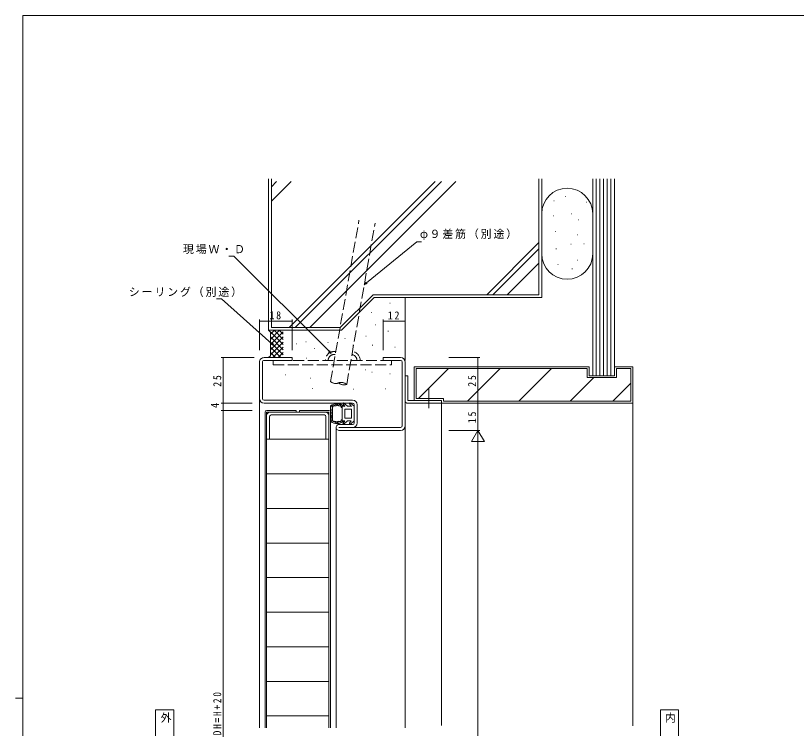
# Model space of a CAD drawing. Units: millimetres, scale not verified. Extents: x -594 to 539, y -420 to 386.
# Drawn here: x -594 to -165.1, y -9.6 to 382 of the extents above; entities that cross this region are included whole.
import ezdxf
from ezdxf.enums import TextEntityAlignment as Align

# ---------------------------------------------------------------- set-up
doc = ezdxf.new("R2010")
doc.units = ezdxf.units.MM
doc.header["$LTSCALE"] = 2
doc.linetypes.add('CHAIN2', pattern=[12, 9, -1, 1, -1])
doc.linetypes.add('DASHED3', pattern=[4, 3, -1])
for name, color, linetype, lineweight in [('0-1_YKK_ZWAK', 7, 'Continuous', 9), ('0-2_USER1', 3, 'Continuous', 9), ('0-3_YKK_11', 7, 'Continuous', 9), ('0-4_YKK_12', 2, 'Continuous', 9), ('0-5_YSS_K', 3, 'Continuous', 9), ('0-6_YKK_13', 4, 'Continuous', 9), ('0-7_YKK_D', 6, 'Continuous', 9)]:
    doc.layers.add(name, color=color, linetype=linetype, lineweight=lineweight)
doc.styles.add('ＭＳ ゴシック', font='')
doc.styles.get('ＭＳ ゴシック').set_extended_font_data('MS Gothic')

msp = doc.modelspace()

# ---------------------------------------------------------------- linework, layer by layer
at = {"layer": '0-1_YKK_ZWAK'}
for p, q in [((-590, -368), (-590, 382)), ((510, 382), (-590, 382)), ((-594, 7), (-590, 7))]:
    msp.add_line(p, q, dxfattribs=at)
at = {"layer": '0-2_USER1'}
for p, q in [((-517.093, 0.657), (-507.093, 0.657)), ((-517.093, -19.343), (-517.093, 0.657)), ((-507.093, 0.657), (-507.093, -19.343)), ((-239.82, 0.657), (-229.82, 0.657)), ((-239.82, -19.343), (-239.82, 0.657)), ((-229.82, 0.657), (-229.82, -19.343))]:
    msp.add_line(p, q, dxfattribs=at)
at = {"layer": '0-3_YKK_11'}
for p, q in [((-457.5, 194.108), (-442, 194.108)), ((-442, 194.108), (-442, 192.508)), ((-392, 194.108), (-382.5, 194.108)), ((-392, 192.508), (-392, 194.108)), ((-460, 171.608), (-460, 191.608)), ((-458.4, 191.608), (-458.4, 171.608)), ((-442, 192.508), (-457.5, 192.508)), ((-382.5, 192.508), (-392, 192.508)), ((-381.6, 156.608), (-381.6, 191.608)), ((-380, 191.608), (-380, 156.608)), ((-380, 184.108), (-380, 170.108)), ((-378.5, 184.108), (-380, 184.108)), ((-378.5, 170.608), (-378.5, 184.108)), ((-457.5, 170.708), (-408.9, 170.708)), ((-408.9, 169.108), (-457.5, 169.108)), ((-408, 158.208), (-408, 168.208)), ((-406.4, 168.208), (-406.4, 158.208)), ((-379, 169.108), (-360, 169.108)), ((-360, 170.608), (-378.5, 170.608)), ((-360, 169.108), (-360, 170.608)), ((-454.1, 164.207), (-423.9, 164.208)), ((-456.1, 149.207), (-456.1, 162.207)), ((-454.5, 161.707), (-454.5, 149.207)), ((-424.4, 162.608), (-453.6, 162.607)), ((-423.5, 149.208), (-423.5, 161.708)), ((-421.9, 162.208), (-421.9, 149.208)), ((-416.4, 157.308), (-408.9, 157.308)), ((-416.4, 155.708), (-382.5, 155.708)), ((-382.5, 154.108), (-416.4, 154.108)), ((-454.5, 149.207), (-456.1, 149.207)), ((-421.9, 149.208), (-423.5, 149.208))]:
    msp.add_line(p, q, dxfattribs=at)
for centre, radius, start, end in [((-457.5, 191.608), 2.5, 89.99997, 180.00002), ((-382.5, 191.608), 2.5, 359.99998, 89.99997), ((-457.5, 191.608), 0.9, 89.99997, 180.00002), ((-382.5, 191.608), 0.9, 359.99998, 89.99997), ((-457.5, 171.608), 2.5, 180.00002, 270), ((-457.5, 171.608), 0.9, 180.00002, 270), ((-408.9, 168.208), 2.5, 359.99998, 89.99997), ((-408.9, 168.208), 0.9, 359.99998, 89.99997), ((-379, 170.108), 1, 180.00002, 270), ((-454.1, 162.207), 2, 90.00055, 180.00053), ((-423.9, 162.208), 2, 0.00046, 90.00055), ((-453.6, 161.707), 0.9, 89.99997, 180.00053), ((-424.4, 161.708), 0.9, 0.00056, 89.99997), ((-416.4, 155.708), 1.6, 89.99997, 270), ((-408.9, 158.208), 2.5, 270, 359.99998), ((-408.9, 158.208), 0.9, 270, 359.99998), ((-382.5, 156.608), 2.5, 270, 359.99998), ((-382.5, 156.608), 0.9, 270, 359.99998)]:
    msp.add_arc(centre, radius, start, end, dxfattribs=at)
at = {"layer": '0-4_YKK_12'}
for p, q in [((-460, -9.393), (-460, 171.608)), ((-360, 169.108), (-360, -8.062)), ((-418, -9.393), (-418, 155.708)), ((-380, -9.393), (-380, 156.608))]:
    msp.add_line(p, q, dxfattribs=at)
at = {"layer": '0-5_YSS_K'}
for p, q in [((-455, 209.108), (-455, 292.36)), ((-306.5, 228.608), (-306.5, 292.36)), ((-305, 292.36), (-305, 227.108)), ((-276.997, 184.108), (-276.997, 292.36)), ((-274.997, 184.108), (-274.997, 292.36)), ((-272.997, 184.108), (-272.997, 292.36)), ((-270.997, 184.108), (-270.997, 292.36)), ((-268.997, 184.108), (-268.997, 292.36)), ((-266.997, 184.108), (-266.997, 292.36)), ((-264.997, 184.108), (-264.997, 292.36)), ((-453.5, 280.047), (-442.687, 290.86)), ((-453.5, 287.966), (-450.607, 290.86)), ((-453.5, 290.86), (-453.5, 210.608)), ((-453.5, 290.86), (-453.5, 210.608)), ((-443.743, 210.608), (-363.491, 290.86)), ((-440.349, 210.608), (-360.097, 290.86)), ((-432.429, 210.608), (-352.177, 290.86)), ((-306.5, 228.608), (-306.5, 290.86)), ((-306.5, 228.608), (-306.5, 290.86)), ((-298.389, 280.232), (-298.189, 280.232)), ((-292.056, 282.695), (-291.856, 282.695)), ((-280.621, 279.528), (-280.421, 279.528)), ((-305, 251.112), (-305, 273.112)), ((-298.565, 271.964), (-298.365, 271.964)), ((-288.713, 273.019), (-288.513, 273.019)), ((-277, 273.112), (-277, 251.112)), ((-284.843, 269.853), (-284.643, 269.853)), ((-297.509, 263.343), (-297.309, 263.343)), ((-285.37, 261.584), (-285.171, 261.584)), ((-335.233, 228.608), (-306.5, 257.341)), ((-331.839, 228.608), (-306.5, 253.947)), ((-297.157, 253.844), (-296.957, 253.844)), ((-289.065, 256.483), (-288.865, 256.483)), ((-281.852, 256.658), (-281.652, 256.658)), ((-323.92, 228.608), (-306.5, 246.027)), ((-296.102, 245.224), (-295.902, 245.224)), ((-285.546, 247.687), (-285.346, 247.687)), ((-288.361, 242.937), (-288.161, 242.937)), ((-415.621, 210.608), (-397.621, 228.608)), ((-415.621, 210.608), (-397.621, 228.608)), ((-415.621, 210.608), (-397.621, 228.608)), ((-397.621, 228.608), (-306.5, 228.608)), ((-397.621, 228.608), (-306.5, 228.608)), ((-306.5, 228.608), (-397.621, 228.608)), ((-415, 209.108), (-397, 227.108)), ((-397, 227.108), (-305, 227.108)), ((-388.509, 223.978), (-388.309, 223.978)), ((-380, 192.508), (-380, 227.108)), ((-398.748, 218.859), (-398.548, 218.859)), ((-453.5, 210.608), (-415.621, 210.608)), ((-453.5, 210.608), (-415.621, 210.608)), ((-396.421, 212.11), (-396.221, 212.11)), ((-455, 209.108), (-415, 209.108)), ((-454, 206.907), (-451.799, 209.108)), ((-454, 204.078), (-448.971, 209.108)), ((-454, 201.25), (-447, 208.25)), ((-454, 208.25), (-447, 201.25)), ((-452.029, 209.108), (-447, 204.078)), ((-449.201, 209.108), (-447, 206.907)), ((-443.5, 209.108), (-431.5, 209.108)), ((-389.44, 208.619), (-389.24, 208.619)), ((-454, 198.422), (-447, 205.422)), ((-454, 205.422), (-447, 198.422)), ((-454, 195.593), (-447, 202.593)), ((-454, 202.593), (-447, 195.593)), ((-439.939, 201.638), (-439.739, 201.638)), ((-434.587, 202.801), (-434.387, 202.801)), ((-422.485, 202.336), (-422.285, 202.336)), ((-413.177, 204.663), (-412.977, 204.663)), ((-401.541, 205.827), (-401.341, 205.827)), ((-454, 199.765), (-448.343, 194.108)), ((-452.657, 194.108), (-447, 199.765)), ((-429.932, 199.078), (-429.732, 199.078)), ((-408.755, 200.94), (-408.555, 200.94)), ((-398.05, 200.94), (-397.85, 200.94)), ((-385.716, 199.776), (-385.516, 199.776)), ((-455, 194.108), (-454, 195.108)), ((-454, 196.936), (-451.172, 194.108)), ((-449.828, 194.108), (-447, 196.936)), ((-434.354, 193.725), (-434.154, 193.725)), ((-278.997, 189.108), (-374.997, 189.108)), ((-374.997, 189.108), (-374.997, 170.608)), ((-278.997, 184.108), (-278.997, 189.108)), ((-254.997, 189.108), (-264.997, 189.108)), ((-254.997, 169.108), (-254.997, 189.108)), ((-445.99, 184.649), (-445.79, 184.649)), ((-402.006, 187.442), (-401.806, 187.442)), ((-398.283, 186.046), (-398.083, 186.046)), ((-388.509, 185.115), (-388.309, 185.115)), ((-372.634, 171.608), (-356.134, 188.108)), ((-345.849, 170.108), (-327.849, 188.108)), ((-317.565, 170.108), (-299.565, 188.108)), ((-279.997, 188.108), (-279.997, 183.108)), ((-255.997, 188.108), (-255.997, 170.108)), ((-432.027, 182.788), (-431.827, 182.788)), ((-289.281, 170.108), (-276.281, 183.108)), ((-263.997, 183.108), (-279.997, 183.108)), ((-264.997, 184.108), (-278.997, 184.108)), ((-430.863, 177.202), (-430.663, 177.202)), ((-408.522, 176.737), (-408.322, 176.737)), ((-391.069, 176.97), (-390.869, 176.97)), ((-265.997, 170.108), (-255.997, 180.108)), ((-358.997, 171.608), (-373.997, 171.608)), ((-358.997, 170.108), (-358.997, 171.608)), ((-360, 170.608), (-374.997, 170.608)), ((-360, 170.608), (-360, 169.108)), ((-360, 169.108), (-254.997, 169.108)), ((-358.997, 170.108), (-255.997, 170.108)), ((-254.997, 169.108), (-254.997, -8.236))]:
    msp.add_line(p, q, dxfattribs=at)
at = {"layer": '0-5_YSS_K', "linetype": 'DASHED3'}
for p, q in [((-421.003, 180.945), (-405.375, 269.575)), ((-412.14, 179.382), (-396.512, 268.012))]:
    msp.add_line(p, q, dxfattribs=at)
at = {"layer": '0-5_YSS_K'}
for points in [[(-453.5, 292.36), (-453.5, 210.608), (-415.927, 210.608)], [(-455, 209.108), (-454, 208.108), (-454, 195.108)], [(-279.997, 188.108), (-373.997, 188.108), (-373.997, 171.608)], [(-255.997, 188.108), (-263.997, 188.108), (-263.997, 183.108)]]:
    msp.add_lwpolyline(points, dxfattribs=at)
for centre, start, end in [((-291, 273.112), 0, 180), ((-291, 251.112), 180, 0)]:
    msp.add_arc(centre, 14, start, end, dxfattribs=at)
at = {"layer": '0-5_YSS_K', "linetype": 'DASHED3'}
for centre, radius, start, end in [((-418.964, 192.508), 4.92, 80.00006, 180), ((-409.825, 192.508), 5.096, 0, 80.00006), ((-418.964, 192.508), 3.332, 80.00006, 180), ((-409.825, 192.508), 3.334, 0, 80.00006), ((-418.11, 184.392), 4.5, 230.00002, 289.99997), ((-413.679, 183.61), 4.5, 229.99997, 290.00002), ((-415.032, 175.935), 4.5, 49.99997, 110.00002)]:
    msp.add_arc(centre, radius, start, end, dxfattribs=at)
at = {"layer": '0-6_YKK_13', "linetype": 'DASHED3'}
for p, q in [((-452.5, 192.508), (-452.5, 190.208)), ((-387.5, 192.508), (-452.5, 192.508)), ((-452.5, 190.208), (-387.5, 190.208)), ((-387.5, 190.208), (-387.5, 192.508))]:
    msp.add_line(p, q, dxfattribs=at)
at = {"layer": '0-6_YKK_13', "linetype": 'CHAIN2'}
msp.add_line((-367, 166.392), (-367, 177.242), dxfattribs=at)
at = {"layer": '0-6_YKK_13'}
for p, q in [((-421, 167.585), (-421, 159.099)), ((-420.704, 167.376), (-420.704, 167.576)), ((-420.203, 167.257), (-420.203, 167.457)), ((-420.095, 167.674), (-420.095, 167.874)), ((-419.857, 167.137), (-419.857, 167.337)), ((-419.512, 167.454), (-419.713, 167.1)), ((-419.618, 167.543), (-419.618, 167.743)), ((-419.284, 167.69), (-419.512, 167.454)), ((-418.948, 167.665), (-419.284, 167.69)), ((-419.081, 167.949), (-419.081, 168.149)), ((-418.554, 167.56), (-418.948, 167.665)), ((-418.7, 167.734), (-418.7, 167.934)), ((-418.179, 167.618), (-418.554, 167.56)), ((-418.366, 168.151), (-418.366, 168.351)), ((-417.55, 168.037), (-418.179, 167.618)), ((-417.948, 168.175), (-417.948, 168.375)), ((-417.805, 168.473), (-417.805, 168.673)), ((-417.25, 167.944), (-417.55, 168.037)), ((-417.268, 168.509), (-417.268, 168.709)), ((-416.932, 167.698), (-417.25, 167.944)), ((-417.125, 168.306), (-417.125, 168.506)), ((-416.579, 167.547), (-416.932, 167.698)), ((-416.624, 167.901), (-416.624, 168.101)), ((-416.194, 167.603), (-416.579, 167.547)), ((-416.517, 168.461), (-416.517, 168.662)), ((-415.828, 167.689), (-416.194, 167.603)), ((-416.103, 168.104), (-416.103, 168.304)), ((-415.53, 167.602), (-415.828, 167.689)), ((-415.54, 168.045), (-415.54, 168.245)), ((-415.302, 167.311), (-415.53, 167.602)), ((-415.364, 167.564), (-415.364, 167.764)), ((-415.111, 166.917), (-415.302, 167.311)), ((-415.036, 167.271), (-415.036, 167.471)), ((-414.66, 167.623), (-414.66, 167.823)), ((-413.128, 167.265), (-414.095, 168.711)), ((-411.647, 167.425), (-413.653, 169.108)), ((-411.6, 167.342), (-411.647, 167.425)), ((-409.534, 167.342), (-411.6, 167.342)), ((-409.528, 167.265), (-410.495, 168.711)), ((-408.047, 167.425), (-410.053, 169.108)), ((-457, -9.393), (-457, 164.108)), ((-456, 165.108), (-439.9, 165.108)), ((-439.9, 164.207), (-439.9, 165.108)), ((-438.1, 165.108), (-422, 165.108)), ((-438.1, 165.108), (-438.1, 164.207)), ((-438.1, 164.207), (-421.9, 164.207)), ((-421.9, -9.393), (-421.9, 164.207)), ((-421, -9.393), (-421, 164.108)), ((-420.966, 166.947), (-420.966, 167.146)), ((-420.681, 163.21), (-420.681, 163.41)), ((-420.609, 163.942), (-420.609, 164.142)), ((-420.591, 166.266), (-420.591, 166.466)), ((-420.52, 165.354), (-420.52, 165.554)), ((-420.466, 164.764), (-420.466, 164.964)), ((-420.323, 164.335), (-420.323, 164.535)), ((-420.306, 167.07), (-420.306, 167.27)), ((-420.27, 163.656), (-420.27, 163.856)), ((-420.27, 162.87), (-420.27, 163.07)), ((-420.127, 165.426), (-420.127, 165.626)), ((-419.713, 167.1), (-420, 166.862)), ((-420, 159.823), (-420, 166.862)), ((-414.7, 159.342), (-414.7, 163.342)), ((-409.5, 165.842), (-413.2, 165.842)), ((-413.2, 165.842), (-413.2, 163.342)), ((-413.2, 160.842), (-413.2, 163.342)), ((-409.5, 163.342), (-409.5, 165.842)), ((-409.5, 163.342), (-409.5, 160.842)), ((-408, 163.438), (-408, 159.342)), ((-420.847, 159.36), (-420.847, 159.56)), ((-420.699, 160.868), (-420.699, 161.068)), ((-420.645, 161.941), (-420.645, 162.141)), ((-420.502, 162.209), (-420.502, 162.409)), ((-420.502, 160.135), (-420.502, 160.335)), ((-420.431, 161.136), (-420.431, 161.336)), ((-420.413, 161.583), (-420.413, 161.783)), ((-420.298, 159.455), (-420.298, 159.655)), ((-420.216, 160.421), (-420.216, 160.621)), ((-420.215, 159.109), (-420.215, 159.309)), ((-420, 159.823), (-419.713, 159.584)), ((-419.916, 159.3), (-419.916, 159.5)), ((-419.713, 159.584), (-419.512, 159.231)), ((-419.512, 159.231), (-419.284, 158.994)), ((-419.475, 158.775), (-419.475, 158.975)), ((-419.284, 158.994), (-418.948, 159.019)), ((-419.01, 158.835), (-419.01, 159.035)), ((-418.998, 158.561), (-418.998, 158.761)), ((-418.948, 159.019), (-418.554, 159.124)), ((-418.771, 158.799), (-418.771, 158.999)), ((-418.554, 159.124), (-418.179, 159.066)), ((-418.27, 158.668), (-418.27, 158.868)), ((-418.179, 159.066), (-417.55, 158.648)), ((-417.55, 158.648), (-417.25, 158.74)), ((-417.25, 158.74), (-416.932, 158.987)), ((-416.932, 158.987), (-416.579, 159.138)), ((-416.696, 158.823), (-416.696, 159.023)), ((-416.579, 159.138), (-416.194, 159.081)), ((-416.529, 158.596), (-416.529, 158.796)), ((-416.197, 158.591), (-416.197, 158.791)), ((-416.194, 159.081), (-415.828, 158.995)), ((-415.828, 158.995), (-415.53, 159.083)), ((-415.775, 158.638), (-415.775, 158.838)), ((-415.53, 159.083), (-415.302, 159.373)), ((-415.387, 158.697), (-415.387, 158.897)), ((-415.302, 159.373), (-415.111, 159.767)), ((-414.766, 159.025), (-414.766, 159.225)), ((-413.219, 159.342), (-414.7, 159.342)), ((-413.219, 159.342), (-414.121, 157.995)), ((-411.6, 159.342), (-413.679, 157.598)), ((-409.5, 160.842), (-413.2, 160.842)), ((-409.619, 159.342), (-411.6, 159.342)), ((-409.619, 159.342), (-410.521, 157.995)), ((-408, 159.342), (-410.079, 157.598)), ((-418.402, 158.394), (-418.402, 158.594)), ((-418.008, 158.262), (-418.008, 158.462)), ((-417.817, 158.465), (-417.817, 158.665)), ((-417.244, 158.251), (-417.244, 158.451)), ((-417.221, 158.429), (-417.221, 158.629)), ((-416.612, 158.06), (-416.612, 158.26)), ((-456.1, 149.207), (-421.9, 149.207)), ((-456.1, 130.207), (-421.9, 130.207)), ((-456.1, 111.207), (-421.9, 111.207)), ((-456.1, 92.207), (-421.9, 92.207)), ((-456.1, 73.207), (-421.9, 73.207)), ((-456.1, 54.207), (-421.9, 54.207)), ((-456.1, 35.207), (-421.9, 35.207)), ((-456.1, 16.207), (-421.9, 16.207)), ((-456.1, -2.793), (-421.9, -2.793))]:
    msp.add_line(p, q, dxfattribs=at)
for points in [[(-413.134, 167.342), (-414.7, 167.342), (-414.7, 163.342)], [(-408, 163.438), (-408, 167.342), (-408.047, 167.425)], [(-456.1, -9.393), (-456.1, 164.207), (-439.9, 164.207)]]:
    msp.add_lwpolyline(points, dxfattribs=at)
for centre, radius, start, end in [((-417.5, 163.342), 5.5, 46.65823, 129.51962), ((-413.846, 168.878), 0.3, 49.99756, 213.78885), ((-410.246, 168.878), 0.3, 49.99756, 213.78885), ((-456, 164.108), 1, 90, 180), ((-422, 164.108), 1, 0, 90), ((-417.5, 163.342), 4.3, 49.3705, 56.24989), ((-417.5, 163.342), 5.5, 230.48035, 313.34175), ((-417.5, 163.342), 4.3, 303.74989, 310.62927), ((-413.871, 157.828), 0.3, 146.21114, 310.00243), ((-410.271, 157.828), 0.3, 146.21114, 310.00243)]:
    msp.add_arc(centre, radius, start, end, dxfattribs=at)
at = {"layer": '0-7_YKK_D'}
for p, q in [((-401.191, 235.098), (-373.684, 257.646)), ((-373.684, 257.646), (-370.984, 257.646)), ((-474.112, 249.92), (-476.812, 249.92)), ((-421.818, 197.566), (-474.112, 249.92)), ((-402.505, 234.02), (-401.48, 235.45)), ((-402.505, 234.02), (-401.191, 235.098)), ((-400.902, 234.745), (-402.505, 234.02)), ((-480.962, 226.38), (-483.662, 226.38)), ((-453.184, 201.638), (-480.962, 226.38)), ((-460, 198.108), (-460, 215.108)), ((-442, 198.108), (-442, 215.108)), ((-392, 198.108), (-392, 215.108)), ((-460, 214.108), (-442, 214.108)), ((-392, 214.108), (-380, 214.108)), ((-451.914, 200.507), (-453.184, 201.638)), ((-452.881, 201.978), (-451.914, 200.507)), ((-451.914, 200.507), (-453.487, 201.298)), ((-420.617, 196.363), (-421.818, 197.566)), ((-421.496, 197.888), (-420.617, 196.363)), ((-463, 194.108), (-481, 194.108)), ((-480, 194.108), (-480, 169.108)), ((-420.617, 196.363), (-422.14, 197.244)), ((-356, 194.108), (-339, 194.108)), ((-340, 194.108), (-340, 169.108)), ((-464, 169.108), (-481, 169.108)), ((-480, 169.108), (-480, 165.108)), ((-356, 169.108), (-339, 169.108)), ((-356, 169.108), (-339, 169.108)), ((-340, 154.108), (-340, 169.108)), ((-464, 165.108), (-481, 165.108)), ((-480, -184.893), (-480, 165.108)), ((-356, 154.108), (-339, 154.108)), ((-356, 154.108), (-339, 154.108)), ((-340, 154.108), (-343.5, 148.046)), ((-340, 154.108), (-340, 141.984)), ((-340, 154.108), (-336.5, 148.046)), ((-343.5, 148.046), (-336.5, 148.046)), ((-340, 147.108), (-340, -168.893))]:
    msp.add_line(p, q, dxfattribs=at)
for centre, start, end in [((-460, 214.108), 0, 180), ((-460, 214.108), 180, 0), ((-442, 214.108), 0, 180), ((-442, 214.108), 180, 0), ((-392, 214.108), 0, 180), ((-392, 214.108), 180, 0), ((-380, 214.108), 0, 180), ((-380, 214.108), 180, 0), ((-480, 194.108), 90, 270), ((-480, 194.108), 270, 90), ((-340, 194.108), 90, 270), ((-340, 194.108), 270, 90), ((-480, 169.108), 90, 270), ((-480, 169.108), 270, 90), ((-340, 169.108), 90, 270), ((-340, 169.108), 90, 270), ((-340, 169.108), 270, 90), ((-340, 169.108), 270, 90), ((-480, 165.108), 90, 270), ((-480, 165.108), 90, 270), ((-480, 165.108), 270, 90), ((-480, 165.108), 270, 90)]:
    msp.add_arc(centre, 0.106, start, end, dxfattribs=at)

# ---------------------------------------------------------------- texts
at = {"layer": '0-2_USER1', "color": 7, "style": 'ＭＳ ゴシック'}
for s, p in [('外', (-514.333, -7.343)), ('内', (-237.38, -7.343))]:
    msp.add_text(s, height=4.399, dxfattribs=at).set_placement(p, align=Align.BOTTOM_LEFT)
at = {"layer": '0-7_YKK_D', "color": 7, "style": 'ＭＳ ゴシック'}
msp.add_text('4', height=4.399, rotation=90, dxfattribs=at).set_placement((-481, 166.358), align=Align.BOTTOM_LEFT)
at = {"layer": '0-7_YKK_D', "color": 7, "char_height": 4.399, "attachment_point": 7, "style": 'ＭＳ ゴシック'}
for s, insert in [('\\T1.17;φ９差筋（別途）', (-371.944, 258.646)), ('\\T1.17;現場Ｗ・Ｄ', (-502.077, 250.92)), ('\\T1.17;シーリング（別途）', (-531.786, 227.38)), ('\\T1.36;\\W0.9;18', (-454.52, 215.108)), ('\\T1.36;\\W0.9;12', (-389.52, 215.108))]:
    msp.add_mtext(s, dxfattribs=dict(at, insert=insert))
at = {"layer": '0-7_YKK_D', "color": 7, "char_height": 4.399, "attachment_point": 7, "rotation": 90, "style": 'ＭＳ ゴシック'}
for s, insert in [('\\T1.36;\\W0.9;25', (-481, 178.088)), ('\\T1.36;\\W0.9;25', (-341, 178.088)), ('\\T1.36;\\W0.9;15', (-341, 158.088)), ('\\T1.39;\\W0.85;DH=H+20', (-481, -13.413))]:
    msp.add_mtext(s, dxfattribs=dict(at, insert=insert))

doc.saveas('drawing.dxf')
